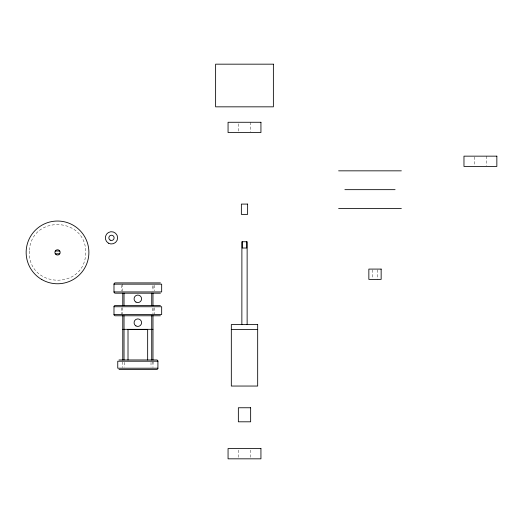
<?xml version="1.0" encoding="UTF-8"?>
<svg xmlns="http://www.w3.org/2000/svg" width="523" height="523" viewBox="0 0 523 523"><rect width="100%" height="100%" fill="white"/><g stroke="black" fill="none" stroke-linecap="round" stroke-linejoin="round"><path stroke-width="0.39" stroke-dasharray="2.62 1.96" d="M152.978 363.544L152.978 361.988M152.978 310.629L152.978 308.295M152.978 288.042L152.978 284.93L152.978 291.154M486.56 156.155L486.56 165.654M474.263 156.946L474.263 165.654M377.639 269.881L377.639 279.38M372.369 269.881L372.369 278.589M250.648 122.271L250.648 131.77M250.648 450.12L250.648 457.246M238.351 123.853L238.351 131.77M238.351 450.12L238.351 457.246M154.272 285.27L154.272 290.808M154.272 307.857L154.272 314.192M152.978 308.217L152.978 313.937M152.978 362.086L152.978 367.434M151.01 362.334L151.01 367.087M124.657 362.334L124.657 367.087M122.774 284.152L122.774 291.154M122.774 307.714L122.774 314.029M122.774 361.909L122.774 367.512M121.395 285.27L121.395 290.808M121.395 307.857L121.395 314.192M29.314 251.145C27.739 288.147 84.007 290.683 85.726 253.662C87.308 216.659 31.04 214.116 29.314 251.145"/><path stroke-width="0.78" d="M338.61 170.838L401.357 170.838M344.886 189.659L395.081 189.659M338.61 208.481L401.357 208.481M55.275 251.02L59.766 251.02M55.275 253.786L59.766 253.786M160.411 282.897L115.243 282.897A1.255 1.255 0 0 0 113.988 284.152L113.988 291.932A1.255 1.255 0 0 0 115.243 293.187L160.411 293.187M113.988 284.152L161.672 284.152L161.672 291.932L113.988 291.932M160.411 305.484L115.243 305.484A1.255 1.255 0 0 0 113.988 306.74L113.988 314.519A1.255 1.255 0 0 0 115.243 315.774L160.411 315.774M113.988 306.74L161.672 306.74L161.672 314.519L113.988 314.519M122.781 329.327L152.978 329.327M128.011 329.575L147.656 329.575M231.323 329.575L257.676 329.575M119.009 359.955L156.658 359.955A1.255 1.255 0 0 1 157.913 361.21L157.913 368.212A1.255 1.255 0 0 1 156.658 369.467L119.009 369.467M157.913 361.21L117.753 361.21L117.753 368.212L157.913 368.212M247.131 324.554L247.131 241.737L241.894 241.737L241.861 324.554M246.738 241.737L246.738 248.013L242.254 248.013L242.254 241.737M152.978 293.187L152.978 305.765M152.978 315.572L152.978 359.955M151.722 293.187L151.722 305.484M151.722 315.774L151.722 359.955M147.656 329.327L147.656 359.955M128.011 329.327L128.011 359.955M124.029 293.187L124.029 305.484M124.029 315.774L124.029 359.955M122.774 293.187L122.774 305.765M122.774 315.572L122.774 359.955M273.372 64.172L215.62 64.172L215.62 106.836L273.372 106.836L273.372 64.172M260.938 122.271L228.061 122.271L228.061 132.561L260.938 132.561L260.938 122.271M496.85 156.155L463.973 156.155L463.973 166.445L496.85 166.445L496.85 156.155M247.627 204.088L241.365 204.088L241.358 214.378L247.627 214.378L247.634 204.088M381.149 269.09L368.852 269.09L368.852 279.38L381.149 279.38L381.149 269.09M257.676 324.554L231.323 324.554L231.323 386.046L257.676 386.046L257.676 324.554M250.648 407.757L238.351 407.757L238.351 421.806L250.648 421.806L250.648 407.757M260.938 448.538L228.061 448.538L228.061 458.828L260.938 458.828L260.938 448.538M108.405 243.169A6.152 6.152 0 0 0 117.629 237.847A6.152 6.152 0 0 0 108.405 232.519A6.152 6.152 0 0 0 108.405 243.169M110.163 240.129A2.635 2.635 0 0 0 114.119 237.847A2.635 2.635 0 0 0 110.163 235.566A2.635 2.635 0 0 0 110.163 240.129M41.833 279.57A31.373 31.373 0 0 0 88.89 252.4A31.373 31.373 0 0 0 41.833 225.236A31.373 31.373 0 0 0 41.833 279.57M56.203 254.681A2.635 2.635 0 0 0 60.158 252.4A2.635 2.635 0 0 0 56.203 250.118A2.635 2.635 0 0 0 56.203 254.681M135.954 302.091A3.766 3.766 0 0 0 141.596 298.829A3.766 3.766 0 0 0 135.954 295.573A3.766 3.766 0 0 0 135.954 302.091M135.954 325.934A3.766 3.766 0 0 0 141.596 322.678A3.766 3.766 0 0 0 135.954 319.416A3.766 3.766 0 0 0 135.954 325.934"/></g></svg>
